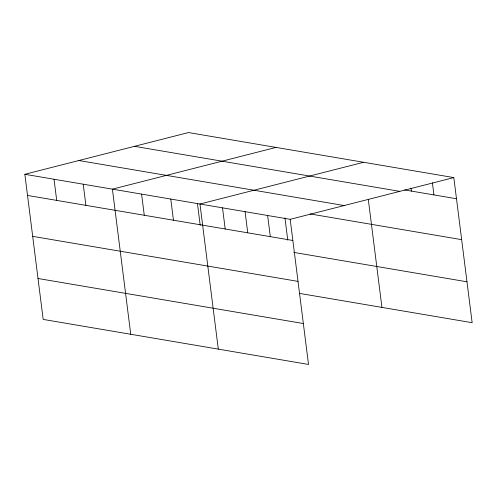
<?xml version="1.0" encoding="UTF-8"?>
<svg xmlns="http://www.w3.org/2000/svg" width="497" height="497" viewBox="0 0 497 497"><rect width="100%" height="100%" fill="white"/><g stroke="black" fill="none" stroke-linecap="round" stroke-linejoin="round"><path stroke-width="0.75" d="M24.85 174.292L290.18 219.326L308.513 364.444L43.183 319.409L24.85 174.292L188.487 132.556L453.817 177.591L472.15 322.708L299.616 293.423M276.046 147.416L112.409 189.152L130.742 334.27M363.605 162.283L199.968 204.012L218.301 349.13M290.18 219.326L453.817 177.591M404.62 189.941L456.488 198.744M134.488 146.329L399.818 191.364M78.849 160.519L344.179 205.553M310.078 213.927L461.657 239.653M27.521 195.445L292.851 240.48M293.702 252.389L466.981 281.799M32.69 236.355L298.02 281.389M38.014 278.5L303.344 323.535M432.409 182.828L433.937 194.917M411 188.065L411.386 191.09M368.289 199.34L381.938 307.394M284.955 217.91L287.757 240.132M267.628 215.499L270.3 236.653M245.071 211.672L247.748 232.826M222.519 207.845L225.191 228.993M197.489 203.813L200.198 225.271M170.782 199.061L173.453 220.214M141.595 194.11L144.267 215.257M83.223 184.201L85.894 205.354M54.036 179.243L56.708 200.397"/></g></svg>
